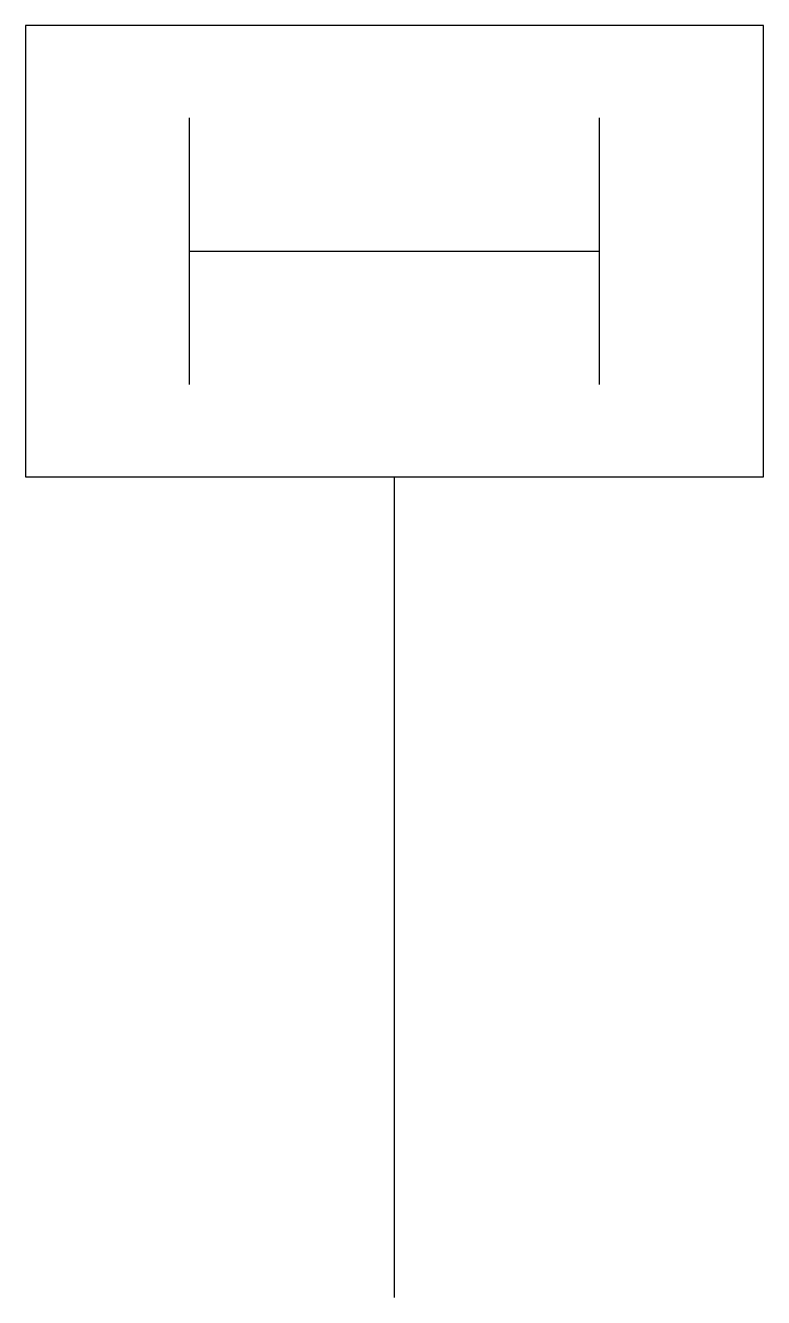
# Model space of a CAD drawing. Header units: millimetres. Extents: x -1.8 to 1.8, y 0 to 6.2.
import ezdxf

# ---------------------------------------------------------------- set-up
doc = ezdxf.new("R2010")
doc.units = ezdxf.units.MM

msp = doc.modelspace()

# ---------------------------------------------------------------- linework, layer by layer
at = {"color": 0, "linetype": 'Continuous', "lineweight": -2}
for p, q in [((-1, 4.45), (-1, 5.75)), ((1, 4.45), (1, 5.75)), ((-1, 5.1), (1, 5.1)), ((0, 0), (0, 4))]:
    msp.add_line(p, q, dxfattribs=at)
msp.add_lwpolyline([(-1.8, 4), (1.8, 4), (1.8, 6.2), (-1.8, 6.2)], close=True, dxfattribs=at)

doc.saveas('drawing.dxf')
